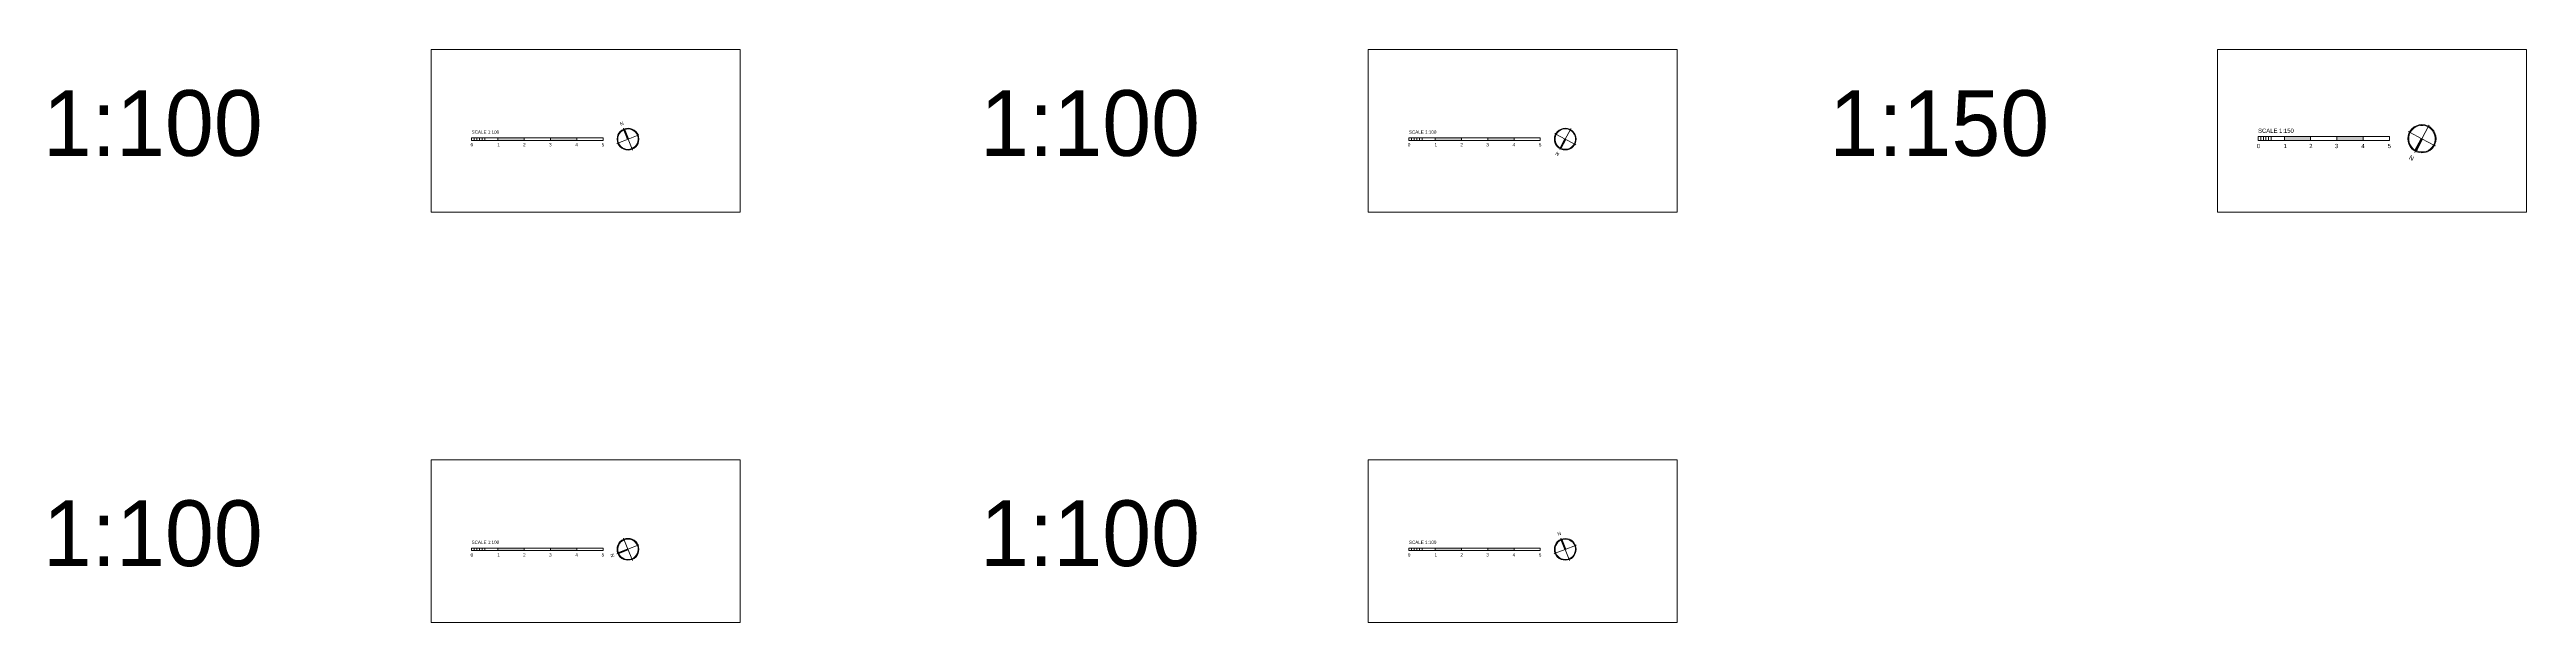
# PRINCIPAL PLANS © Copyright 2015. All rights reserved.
# Model space of a CAD drawing. Header units: millimetres. Extents: x 62976 to 1097852, y -110926 to 167100.
# Drawn here: x 62976 to 157241, y -71656 to -49861 of the extents above; entities that cross this region are included whole.
import ezdxf

# ---------------------------------------------------------------- set-up
doc = ezdxf.new("R2010")
doc.units = ezdxf.units.MM
for name, color, linetype, lineweight in [('BLOCKS', 8, 'Continuous', 15), ('principalplans', 7, 'Continuous', 15), ('WALLS', 7, 'Continuous', 15)]:
    doc.layers.add(name, color=color, linetype=linetype, lineweight=lineweight)
doc.layers.add('CAD NOTES JUST FOR US!', color=7, linetype='Continuous', lineweight=15, plot=False)
doc.styles.add('Century Gothic', font='GOTHIC.TTF')

# ---------------------------------------------------------------- blocks, each defined once
blk = doc.blocks.new('NORTH100')
at = {"layer": 'WALLS'}
h = blk.add_hatch(color=256, dxfattribs=at)
h.dxf.hatch_style = 1
h.paths.add_polyline_path([(84968, -53269), (84991, -53269), (85013, -53269), (85013, -52856, 0.026765), (84968, -52856)])
at = {"layer": 'principalplans'}
for p, q in [((84968, -52856), (84968, -53269)), ((85013, -52856), (85013, -53269)), ((84577, -53269), (84991, -53269)), ((84991, -53682), (84991, -53269)), ((85404, -53269), (84991, -53269))]:
    blk.add_line(p, q, dxfattribs=at)
blk.add_circle((84991, -53269), 414, dxfattribs=at)
blk.add_arc((84991, -53269), 389, 91.57689, 88.42311, dxfattribs=at)
at = {"layer": 'WALLS'}
for p, q in [((84991, -52855), (84991, -52817)), ((84577, -53269), (84539, -53269)), ((85404, -53269), (85442, -53269)), ((84991, -53682), (84991, -53720))]:
    blk.add_line(p, q, dxfattribs=at)
at = {"layer": 'principalplans', "insert": (84928, -52565), "char_height": 133.97, "width": 1749.52, "attachment_point": 1, "style": 'Century Gothic'}
blk.add_mtext('{\\fCentury Gothic|b0|i0|c0|p34;N}', dxfattribs=at)

msp = doc.modelspace()

# ---------------------------------------------------------------- hatches: boundary and pattern name
at = {"layer": 'WALLS'}
h = msp.add_hatch(color=256, dxfattribs=at)
h.dxf.hatch_style = 1
h.paths.add_polyline_path([(81040, -53319), (81040, -53219), (80040, -53219), (80040, -53319)])
h.paths.add_polyline_path([(82040, -53219), (82040, -53319), (83040, -53319), (83040, -53219)])
h = msp.add_hatch(color=256, dxfattribs=at)
h.dxf.hatch_style = 1
h.paths.add_polyline_path([(116710, -53319), (116710, -53219), (115710, -53219), (115710, -53319)])
h.paths.add_polyline_path([(117710, -53219), (117710, -53319), (118710, -53319), (118710, -53219)])
h = msp.add_hatch(color=256, dxfattribs=at)
h.dxf.hatch_style = 1
h.paths.add_polyline_path([(149027, -53319), (149027, -53169), (148027, -53169), (148027, -53319)])
h.paths.add_polyline_path([(150027, -53169), (150027, -53319), (151027, -53319), (151027, -53169)])
h = msp.add_hatch(color=256, dxfattribs=at)
h.dxf.hatch_style = 1
h.paths.add_polyline_path([(81040, -68924), (81040, -68824), (80040, -68824), (80040, -68924)])
h.paths.add_polyline_path([(82040, -68824), (82040, -68924), (83040, -68924), (83040, -68824)])
h = msp.add_hatch(color=256, dxfattribs=at)
h.dxf.hatch_style = 1
h.paths.add_polyline_path([(116710, -68924), (116710, -68824), (115710, -68824), (115710, -68924)])
h.paths.add_polyline_path([(117710, -68824), (117710, -68924), (118710, -68924), (118710, -68824)])

# ---------------------------------------------------------------- linework, layer by layer
at = {"layer": 'CAD NOTES JUST FOR US!'}
for points in [[(77494, -49861), (89254, -49861), (89254, -56051), (77494, -56051)], [(113164, -49861), (124924, -49861), (124924, -56051), (113164, -56051)], [(145481, -49861), (157241, -49861), (157241, -56051), (145481, -56051)], [(77494, -65466), (89254, -65466), (89254, -71656), (77494, -71656)], [(113164, -65466), (124924, -65466), (124924, -71656), (113164, -71656)]]:
    msp.add_lwpolyline(points, close=True, dxfattribs=at)
at = {"layer": 'principalplans'}
for p, q in [((84040, -53219), (79040, -53219)), ((79040, -53219), (79040, -53319)), ((79040, -53319), (84040, -53319)), ((79140, -53219), (79140, -53319)), ((79240, -53219), (79240, -53319)), ((79340, -53219), (79340, -53319)), ((79440, -53219), (79440, -53319)), ((79540, -53219), (79540, -53319)), ((80040, -53219), (80040, -53319)), ((81040, -53219), (81040, -53319)), ((82040, -53219), (82040, -53319)), ((83040, -53319), (83040, -53219)), ((83040, -53219), (83040, -53319)), ((119710, -53219), (114710, -53219)), ((114710, -53219), (114710, -53319)), ((114710, -53319), (119710, -53319)), ((114810, -53219), (114810, -53319)), ((114910, -53219), (114910, -53319)), ((115010, -53219), (115010, -53319)), ((115110, -53219), (115110, -53319)), ((115210, -53219), (115210, -53319)), ((115710, -53219), (115710, -53319)), ((116710, -53219), (116710, -53319)), ((117710, -53219), (117710, -53319)), ((118710, -53319), (118710, -53219)), ((118710, -53219), (118710, -53319)), ((152027, -53169), (147027, -53169)), ((147027, -53169), (147027, -53319)), ((147027, -53319), (152027, -53319)), ((147127, -53169), (147127, -53319)), ((147227, -53169), (147227, -53319)), ((147327, -53169), (147327, -53319)), ((147427, -53169), (147427, -53319)), ((147527, -53169), (147527, -53319)), ((148027, -53169), (148027, -53319)), ((149027, -53169), (149027, -53319)), ((150027, -53169), (150027, -53319)), ((151027, -53169), (151027, -53319)), ((151027, -53319), (151027, -53219)), ((84040, -68824), (79040, -68824)), ((79040, -68824), (79040, -68924)), ((79040, -68924), (84040, -68924)), ((79140, -68824), (79140, -68924)), ((79240, -68824), (79240, -68924)), ((79340, -68824), (79340, -68924)), ((79440, -68824), (79440, -68924)), ((79540, -68824), (79540, -68924)), ((80040, -68824), (80040, -68924)), ((81040, -68824), (81040, -68924)), ((82040, -68824), (82040, -68924)), ((83040, -68924), (83040, -68824)), ((83040, -68824), (83040, -68924)), ((119710, -68824), (114710, -68824)), ((114710, -68824), (114710, -68924)), ((114710, -68924), (119710, -68924)), ((114810, -68824), (114810, -68924)), ((114910, -68824), (114910, -68924)), ((115010, -68824), (115010, -68924)), ((115110, -68824), (115110, -68924)), ((115210, -68824), (115210, -68924)), ((115710, -68824), (115710, -68924)), ((116710, -68824), (116710, -68924)), ((117710, -68824), (117710, -68924)), ((118710, -68924), (118710, -68824)), ((118710, -68824), (118710, -68924))]:
    msp.add_line(p, q, dxfattribs=at)
at = {"layer": 'WALLS'}
for p, q in [((84040, -53319), (84040, -53219)), ((119710, -53319), (119710, -53219)), ((152027, -53319), (152027, -53169)), ((84040, -68924), (84040, -68824)), ((119710, -68924), (119710, -68824))]:
    msp.add_line(p, q, dxfattribs=at)

# ---------------------------------------------------------------- block references
at = {"layer": 'BLOCKS'}
for p, rotation in [((-13807, -35947), 22.13329407356175), ((170658, -140224), 151.9754482790315), ((67125, -167575), 111.8181490813958), ((22069, -50421), 21.47650873970064)]:
    msp.add_blockref('NORTH100', p, dxfattribs=dict(at, rotation=rotation))
at = {"layer": 'BLOCKS', "xscale": 1.3, "yscale": 1.3, "zscale": 1.3, "rotation": 151.9754482790315}
msp.add_blockref('NORTH100', (218259, -166296), dxfattribs=at)

# ---------------------------------------------------------------- texts
at = {"layer": 'principalplans', "attachment_point": 1, "style": 'Century Gothic'}
for s, insert, char_height, width in [('\\P{\\fCentury Gothic|b0|i0|c0|p34;1:100}', (62722, -47239), 2500, 27400), ('\\P{\\fCentury Gothic|b0|i0|c0|p34;1:100}', (98392, -47239), 2500, 27400), ('\\P1:150', (130709, -47239), 2500, 27400), ('{\\fCentury Gothic|b0|i0|c0|p34;0}', (79000, -53419), 125, 1370), ('{\\fCentury Gothic|b0|i0|c0|p34;SCALE 1:100}', (79040, -52938), 125, 1632.34), ('{\\fCentury Gothic|b0|i0|c0|p34;1}', (80016, -53419), 125, 1370), ('{\\fCentury Gothic|b0|i0|c0|p34;2}', (80999, -53419), 125, 1370), ('{\\fCentury Gothic|b0|i0|c0|p34;3}', (81986, -53419), 125, 1370), ('{\\fCentury Gothic|b0|i0|c0|p34;4}', (82986, -53419), 125, 1370), ('{\\fCentury Gothic|b0|i0|c0|p34;5}', (83986, -53419), 125, 1370), ('{\\fCentury Gothic|b0|i0|c0|p34;0}', (114670, -53419), 125, 1370), ('{\\fCentury Gothic|b0|i0|c0|p34;SCALE 1:100}', (114710, -52938), 125, 1632.34), ('{\\fCentury Gothic|b0|i0|c0|p34;1}', (115686, -53419), 125, 1370), ('{\\fCentury Gothic|b0|i0|c0|p34;2}', (116669, -53419), 125, 1370), ('{\\fCentury Gothic|b0|i0|c0|p34;3}', (117656, -53419), 125, 1370), ('{\\fCentury Gothic|b0|i0|c0|p34;4}', (118656, -53419), 125, 1370), ('{\\fCentury Gothic|b0|i0|c0|p34;5}', (119656, -53419), 125, 1370), ('{\\fCentury Gothic|b0|i0|c0|p34;0}', (146975, -53449), 162.5, 1781), ('SCALE 1:150', (147027, -52868), 162.5, 2122.04), ('{\\fCentury Gothic|b0|i0|c0|p34;1}', (147996, -53449), 162.5, 1781), ('{\\fCentury Gothic|b0|i0|c0|p34;2}', (148974, -53449), 162.5, 1781), ('{\\fCentury Gothic|b0|i0|c0|p34;3}', (149957, -53449), 162.5, 1781), ('{\\fCentury Gothic|b0|i0|c0|p34;4}', (150957, -53449), 162.5, 1781), ('{\\fCentury Gothic|b0|i0|c0|p34;5}', (151957, -53449), 162.5, 1781), ('\\P{\\fCentury Gothic|b0|i0|c0|p34;1:100}', (62722, -62844), 2500, 27400), ('\\P{\\fCentury Gothic|b0|i0|c0|p34;1:100}', (98392, -62844), 2500, 27400), ('{\\fCentury Gothic|b0|i0|c0|p34;SCALE 1:100}', (79040, -68543), 125, 1632.34), ('{\\fCentury Gothic|b0|i0|c0|p34;SCALE 1:100}', (114710, -68543), 125, 1632.34), ('{\\fCentury Gothic|b0|i0|c0|p34;0}', (79000, -69024), 125, 1370), ('{\\fCentury Gothic|b0|i0|c0|p34;1}', (80016, -69024), 125, 1370), ('{\\fCentury Gothic|b0|i0|c0|p34;2}', (80999, -69024), 125, 1370), ('{\\fCentury Gothic|b0|i0|c0|p34;3}', (81986, -69024), 125, 1370), ('{\\fCentury Gothic|b0|i0|c0|p34;4}', (82986, -69024), 125, 1370), ('{\\fCentury Gothic|b0|i0|c0|p34;5}', (83986, -69024), 125, 1370), ('{\\fCentury Gothic|b0|i0|c0|p34;0}', (114670, -69024), 125, 1370), ('{\\fCentury Gothic|b0|i0|c0|p34;1}', (115686, -69024), 125, 1370), ('{\\fCentury Gothic|b0|i0|c0|p34;2}', (116669, -69024), 125, 1370), ('{\\fCentury Gothic|b0|i0|c0|p34;3}', (117656, -69024), 125, 1370), ('{\\fCentury Gothic|b0|i0|c0|p34;4}', (118656, -69024), 125, 1370), ('{\\fCentury Gothic|b0|i0|c0|p34;5}', (119656, -69024), 125, 1370)]:
    msp.add_mtext(s, dxfattribs=dict(at, insert=insert, char_height=char_height, width=width))

doc.saveas('drawing.dxf')
